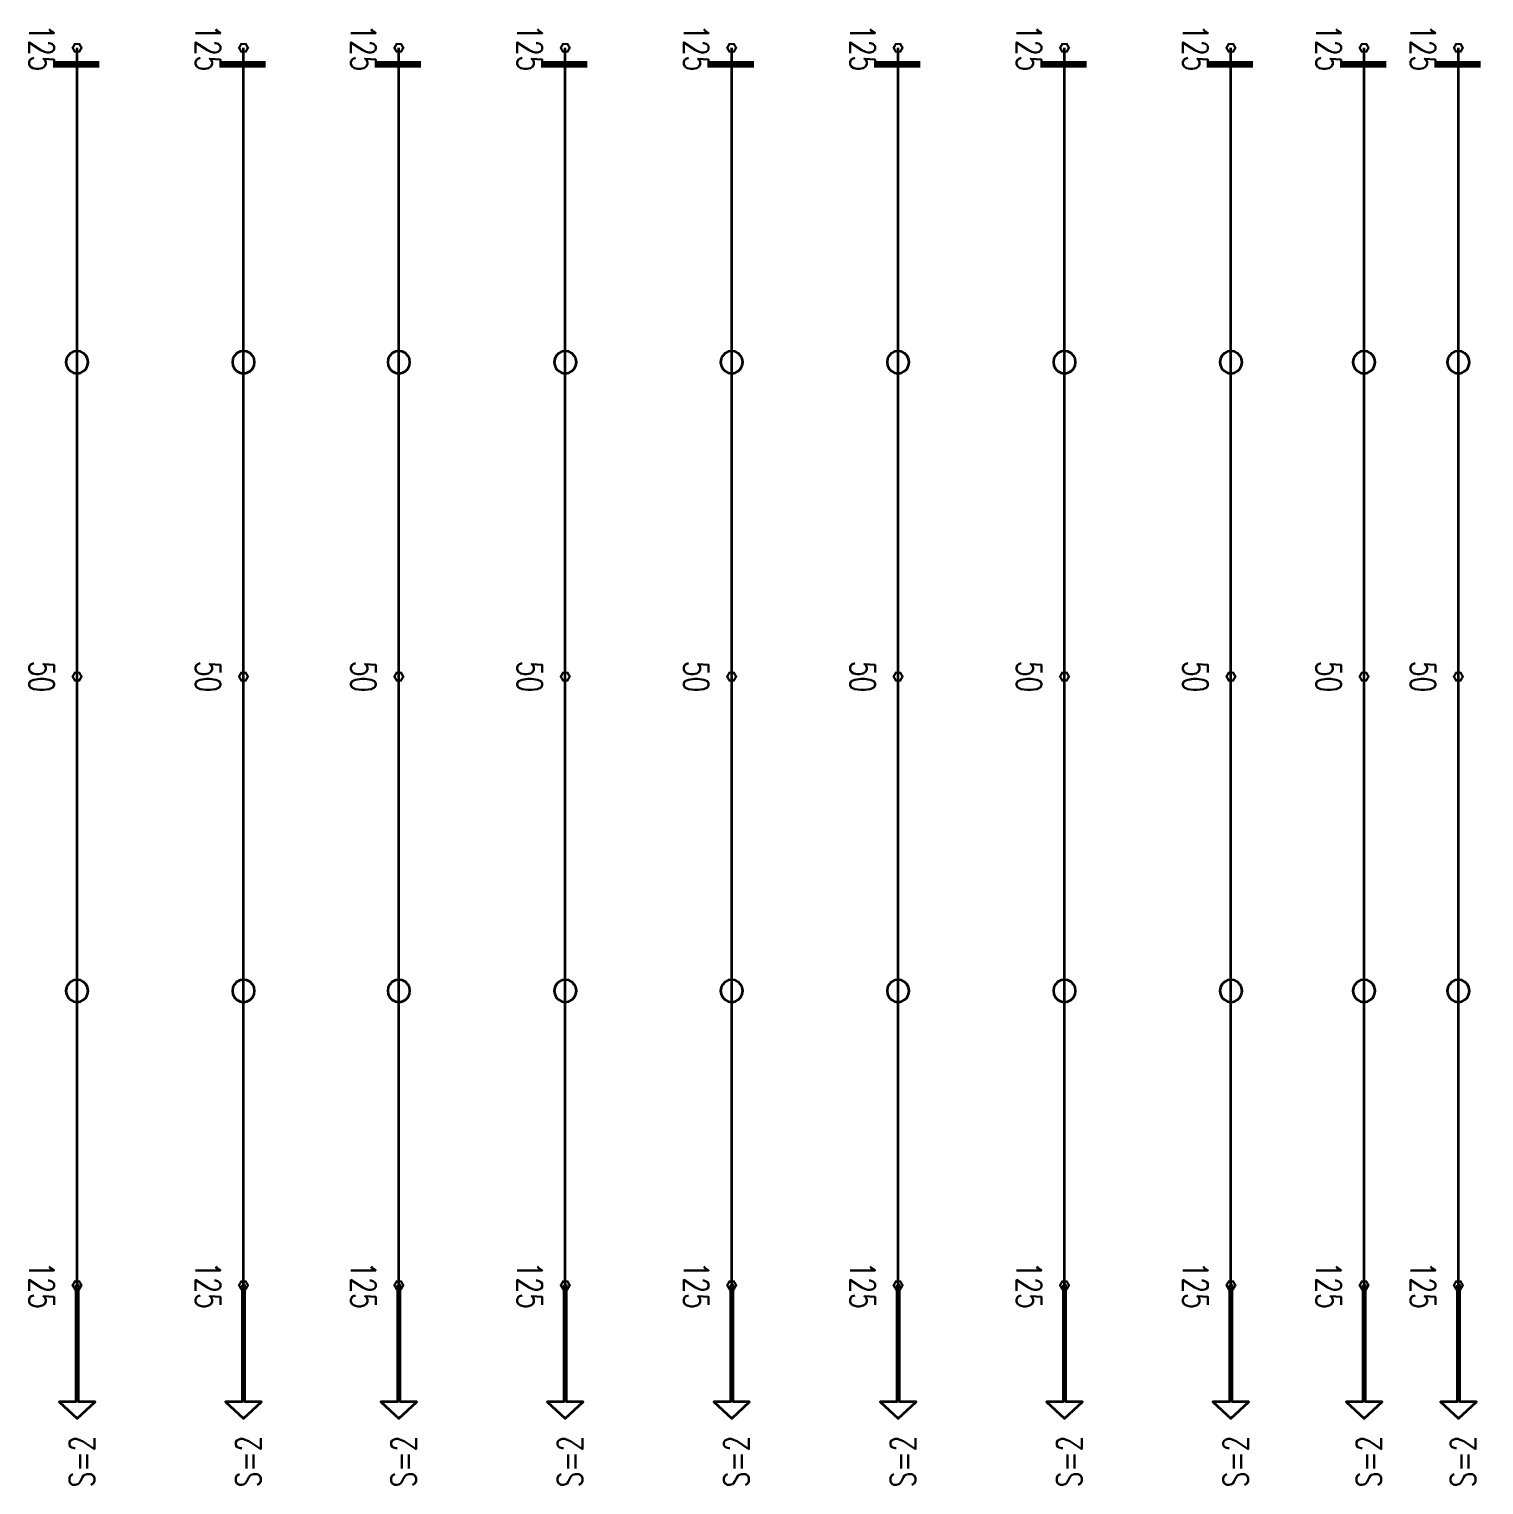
# Model space of a CAD drawing. Header units: millimetres. Extents: x 130400 to 587758, y -25561 to 40710.
# Drawn here: x 521368 to 534480, y 6652 to 19769 of the extents above; entities that cross this region are included whole.
import ezdxf

# ---------------------------------------------------------------- set-up
doc = ezdxf.new("R2010")
doc.units = ezdxf.units.MM
doc.layers.add('Current plane_Column', color=7, linetype='Continuous', true_color=0x4b00ff)
doc.layers.add('NDC_S-TENDON', color=6, linetype='Continuous', lineweight=35)
doc.layers.add('NDC_S_ANNO', color=7, linetype='Continuous', lineweight=20)
doc.styles.add('NDC_ANNO', font='', dxfattribs={"width": 0.8})
doc.styles.get('NDC_ANNO').set_extended_font_data('Dotum')

# ---------------------------------------------------------------- blocks, each defined once
blk = doc.blocks.new('HTB TDY')
at = {"layer": 'NDC_S-TENDON', "linetype": 'Continuous'}
for points, elevation in [([(13090, 10100, 20, 20, 0), (13070, 10135, 20, 20, 0), (13030, 10135, 20, 20, 0), (13010, 10100, 20, 20, 0), (13030, 10065, 20, 20, 0), (13070, 10065, 20, 20, 0)], 3575), ([(13090, 10100, 20, 20, 0), (13070, 10135, 20, 20, 0), (13030, 10135, 20, 20, 0), (13010, 10100, 20, 20, 0), (13030, 10065, 20, 20, 0), (13070, 10065, 20, 20, 0)], 3575), ([(14590, 10100, 20, 20, 0), (14570, 10135, 20, 20, 0), (14530, 10135, 20, 20, 0), (14510, 10100, 20, 20, 0), (14530, 10065, 20, 20, 0), (14570, 10065, 20, 20, 0)], 3587), ([(14590, 10100, 20, 20, 0), (14570, 10135, 20, 20, 0), (14530, 10135, 20, 20, 0), (14510, 10100, 20, 20, 0), (14530, 10065, 20, 20, 0), (14570, 10065, 20, 20, 0)], 3587), ([(15990, 10100, 20, 20, 0), (15970, 10135, 20, 20, 0), (15930, 10135, 20, 20, 0), (15910, 10100, 20, 20, 0), (15930, 10065, 20, 20, 0), (15970, 10065, 20, 20, 0)], 3584), ([(15990, 10100, 20, 20, 0), (15970, 10135, 20, 20, 0), (15930, 10135, 20, 20, 0), (15910, 10100, 20, 20, 0), (15930, 10065, 20, 20, 0), (15970, 10065, 20, 20, 0)], 3584), ([(17490, 10100, 20, 20, 0), (17470, 10135, 20, 20, 0), (17430, 10135, 20, 20, 0), (17410, 10100, 20, 20, 0), (17430, 10065, 20, 20, 0), (17470, 10065, 20, 20, 0)], 3575), ([(17490, 10100, 20, 20, 0), (17470, 10135, 20, 20, 0), (17430, 10135, 20, 20, 0), (17410, 10100, 20, 20, 0), (17430, 10065, 20, 20, 0), (17470, 10065, 20, 20, 0)], 3575), ([(18990, 10100, 20, 20, 0), (18970, 10135, 20, 20, 0), (18930, 10135, 20, 20, 0), (18910, 10100, 20, 20, 0), (18930, 10065, 20, 20, 0), (18970, 10065, 20, 20, 0)], 3575), ([(18990, 10100, 20, 20, 0), (18970, 10135, 20, 20, 0), (18930, 10135, 20, 20, 0), (18910, 10100, 20, 20, 0), (18930, 10065, 20, 20, 0), (18970, 10065, 20, 20, 0)], 3575), ([(20490, 10100, 20, 20, 0), (20470, 10135, 20, 20, 0), (20430, 10135, 20, 20, 0), (20410, 10100, 20, 20, 0), (20430, 10065, 20, 20, 0), (20470, 10065, 20, 20, 0)], 3575), ([(20490, 10100, 20, 20, 0), (20470, 10135, 20, 20, 0), (20430, 10135, 20, 20, 0), (20410, 10100, 20, 20, 0), (20430, 10065, 20, 20, 0), (20470, 10065, 20, 20, 0)], 3575), ([(21990, 10100, 20, 20, 0), (21970, 10135, 20, 20, 0), (21930, 10135, 20, 20, 0), (21910, 10100, 20, 20, 0), (21930, 10065, 20, 20, 0), (21970, 10065, 20, 20, 0)], 3575), ([(21990, 10100, 20, 20, 0), (21970, 10135, 20, 20, 0), (21930, 10135, 20, 20, 0), (21910, 10100, 20, 20, 0), (21930, 10065, 20, 20, 0), (21970, 10065, 20, 20, 0)], 3575), ([(23490, 10100, 20, 20, 0), (23470, 10135, 20, 20, 0), (23430, 10135, 20, 20, 0), (23410, 10100, 20, 20, 0), (23430, 10065, 20, 20, 0), (23470, 10065, 20, 20, 0)], 3575), ([(23490, 10100, 20, 20, 0), (23470, 10135, 20, 20, 0), (23430, 10135, 20, 20, 0), (23410, 10100, 20, 20, 0), (23430, 10065, 20, 20, 0), (23470, 10065, 20, 20, 0)], 3575), ([(24690, 10100, 20, 20, 0), (24670, 10135, 20, 20, 0), (24630, 10135, 20, 20, 0), (24610, 10100, 20, 20, 0), (24630, 10065, 20, 20, 0), (24670, 10065, 20, 20, 0)], 3575), ([(24690, 10100, 20, 20, 0), (24670, 10135, 20, 20, 0), (24630, 10135, 20, 20, 0), (24610, 10100, 20, 20, 0), (24630, 10065, 20, 20, 0), (24670, 10065, 20, 20, 0)], 3575), ([(25540, 10100, 20, 20, 0), (25520, 10135, 20, 20, 0), (25480, 10135, 20, 20, 0), (25460, 10100, 20, 20, 0), (25480, 10065, 20, 20, 0), (25520, 10065, 20, 20, 0)], 8), ([(25540, 10100, 20, 20, 0), (25520, 10135, 20, 20, 0), (25480, 10135, 20, 20, 0), (25460, 10100, 20, 20, 0), (25480, 10065, 20, 20, 0), (25520, 10065, 20, 20, 0)], 8), ([(13090, 4435, 20, 20, 0), (13070, 4470, 20, 20, 0), (13030, 4470, 20, 20, 0), (13010, 4435, 20, 20, 0), (13030, 4400, 20, 20, 0), (13070, 4400, 20, 20, 0)], 3500), ([(13090, 4435, 20, 20, 0), (13070, 4470, 20, 20, 0), (13030, 4470, 20, 20, 0), (13010, 4435, 20, 20, 0), (13030, 4400, 20, 20, 0), (13070, 4400, 20, 20, 0)], 3500), ([(14590, 4435, 20, 20, 0), (14570, 4470, 20, 20, 0), (14530, 4470, 20, 20, 0), (14510, 4435, 20, 20, 0), (14530, 4400, 20, 20, 0), (14570, 4400, 20, 20, 0)], 3512), ([(14590, 4435, 20, 20, 0), (14570, 4470, 20, 20, 0), (14530, 4470, 20, 20, 0), (14510, 4435, 20, 20, 0), (14530, 4400, 20, 20, 0), (14570, 4400, 20, 20, 0)], 3512), ([(15990, 4435, 20, 20, 0), (15970, 4470, 20, 20, 0), (15930, 4470, 20, 20, 0), (15910, 4435, 20, 20, 0), (15930, 4400, 20, 20, 0), (15970, 4400, 20, 20, 0)], 3509), ([(15990, 4435, 20, 20, 0), (15970, 4470, 20, 20, 0), (15930, 4470, 20, 20, 0), (15910, 4435, 20, 20, 0), (15930, 4400, 20, 20, 0), (15970, 4400, 20, 20, 0)], 3509), ([(17490, 4435, 20, 20, 0), (17470, 4470, 20, 20, 0), (17430, 4470, 20, 20, 0), (17410, 4435, 20, 20, 0), (17430, 4400, 20, 20, 0), (17470, 4400, 20, 20, 0)], 3500), ([(17490, 4435, 20, 20, 0), (17470, 4470, 20, 20, 0), (17430, 4470, 20, 20, 0), (17410, 4435, 20, 20, 0), (17430, 4400, 20, 20, 0), (17470, 4400, 20, 20, 0)], 3500), ([(18990, 4435, 20, 20, 0), (18970, 4470, 20, 20, 0), (18930, 4470, 20, 20, 0), (18910, 4435, 20, 20, 0), (18930, 4400, 20, 20, 0), (18970, 4400, 20, 20, 0)], 3500), ([(18990, 4435, 20, 20, 0), (18970, 4470, 20, 20, 0), (18930, 4470, 20, 20, 0), (18910, 4435, 20, 20, 0), (18930, 4400, 20, 20, 0), (18970, 4400, 20, 20, 0)], 3500), ([(20490, 4435, 20, 20, 0), (20470, 4470, 20, 20, 0), (20430, 4470, 20, 20, 0), (20410, 4435, 20, 20, 0), (20430, 4400, 20, 20, 0), (20470, 4400, 20, 20, 0)], 3500), ([(20490, 4435, 20, 20, 0), (20470, 4470, 20, 20, 0), (20430, 4470, 20, 20, 0), (20410, 4435, 20, 20, 0), (20430, 4400, 20, 20, 0), (20470, 4400, 20, 20, 0)], 3500), ([(21990, 4435, 20, 20, 0), (21970, 4470, 20, 20, 0), (21930, 4470, 20, 20, 0), (21910, 4435, 20, 20, 0), (21930, 4400, 20, 20, 0), (21970, 4400, 20, 20, 0)], 3500), ([(21990, 4435, 20, 20, 0), (21970, 4470, 20, 20, 0), (21930, 4470, 20, 20, 0), (21910, 4435, 20, 20, 0), (21930, 4400, 20, 20, 0), (21970, 4400, 20, 20, 0)], 3500), ([(23490, 4435, 20, 20, 0), (23470, 4470, 20, 20, 0), (23430, 4470, 20, 20, 0), (23410, 4435, 20, 20, 0), (23430, 4400, 20, 20, 0), (23470, 4400, 20, 20, 0)], 3500), ([(23490, 4435, 20, 20, 0), (23470, 4470, 20, 20, 0), (23430, 4470, 20, 20, 0), (23410, 4435, 20, 20, 0), (23430, 4400, 20, 20, 0), (23470, 4400, 20, 20, 0)], 3500), ([(24690, 4435, 20, 20, 0), (24670, 4470, 20, 20, 0), (24630, 4470, 20, 20, 0), (24610, 4435, 20, 20, 0), (24630, 4400, 20, 20, 0), (24670, 4400, 20, 20, 0)], 3500), ([(24690, 4435, 20, 20, 0), (24670, 4470, 20, 20, 0), (24630, 4470, 20, 20, 0), (24610, 4435, 20, 20, 0), (24630, 4400, 20, 20, 0), (24670, 4400, 20, 20, 0)], 3500), ([(25540, 4435, 20, 20, 0), (25520, 4470, 20, 20, 0), (25480, 4470, 20, 20, 0), (25460, 4435, 20, 20, 0), (25480, 4400, 20, 20, 0), (25520, 4400, 20, 20, 0)], -67), ([(25540, 4435, 20, 20, 0), (25520, 4470, 20, 20, 0), (25480, 4470, 20, 20, 0), (25460, 4435, 20, 20, 0), (25480, 4400, 20, 20, 0), (25520, 4400, 20, 20, 0)], -67), ([(13090, -1050, 20, 20, 0), (13070, -1015, 20, 20, 0), (13030, -1015, 20, 20, 0), (13010, -1050, 20, 20, 0), (13030, -1085, 20, 20, 0), (13070, -1085, 20, 20, 0)], 3575), ([(13090, -1050, 20, 20, 0), (13070, -1015, 20, 20, 0), (13030, -1015, 20, 20, 0), (13010, -1050, 20, 20, 0), (13030, -1085, 20, 20, 0), (13070, -1085, 20, 20, 0)], 3575), ([(14590, -1050, 20, 20, 0), (14570, -1015, 20, 20, 0), (14530, -1015, 20, 20, 0), (14510, -1050, 20, 20, 0), (14530, -1085, 20, 20, 0), (14570, -1085, 20, 20, 0)], 3587), ([(14590, -1050, 20, 20, 0), (14570, -1015, 20, 20, 0), (14530, -1015, 20, 20, 0), (14510, -1050, 20, 20, 0), (14530, -1085, 20, 20, 0), (14570, -1085, 20, 20, 0)], 3587), ([(15990, -1050, 20, 20, 0), (15970, -1015, 20, 20, 0), (15930, -1015, 20, 20, 0), (15910, -1050, 20, 20, 0), (15930, -1085, 20, 20, 0), (15970, -1085, 20, 20, 0)], 3584), ([(15990, -1050, 20, 20, 0), (15970, -1015, 20, 20, 0), (15930, -1015, 20, 20, 0), (15910, -1050, 20, 20, 0), (15930, -1085, 20, 20, 0), (15970, -1085, 20, 20, 0)], 3584), ([(17490, -1050, 20, 20, 0), (17470, -1015, 20, 20, 0), (17430, -1015, 20, 20, 0), (17410, -1050, 20, 20, 0), (17430, -1085, 20, 20, 0), (17470, -1085, 20, 20, 0)], 3575), ([(17490, -1050, 20, 20, 0), (17470, -1015, 20, 20, 0), (17430, -1015, 20, 20, 0), (17410, -1050, 20, 20, 0), (17430, -1085, 20, 20, 0), (17470, -1085, 20, 20, 0)], 3575), ([(18990, -1050, 20, 20, 0), (18970, -1015, 20, 20, 0), (18930, -1015, 20, 20, 0), (18910, -1050, 20, 20, 0), (18930, -1085, 20, 20, 0), (18970, -1085, 20, 20, 0)], 3575), ([(18990, -1050, 20, 20, 0), (18970, -1015, 20, 20, 0), (18930, -1015, 20, 20, 0), (18910, -1050, 20, 20, 0), (18930, -1085, 20, 20, 0), (18970, -1085, 20, 20, 0)], 3575), ([(20490, -1050, 20, 20, 0), (20470, -1015, 20, 20, 0), (20430, -1015, 20, 20, 0), (20410, -1050, 20, 20, 0), (20430, -1085, 20, 20, 0), (20470, -1085, 20, 20, 0)], 3575), ([(20490, -1050, 20, 20, 0), (20470, -1015, 20, 20, 0), (20430, -1015, 20, 20, 0), (20410, -1050, 20, 20, 0), (20430, -1085, 20, 20, 0), (20470, -1085, 20, 20, 0)], 3575), ([(21990, -1050, 20, 20, 0), (21970, -1015, 20, 20, 0), (21930, -1015, 20, 20, 0), (21910, -1050, 20, 20, 0), (21930, -1085, 20, 20, 0), (21970, -1085, 20, 20, 0)], 3575), ([(21990, -1050, 20, 20, 0), (21970, -1015, 20, 20, 0), (21930, -1015, 20, 20, 0), (21910, -1050, 20, 20, 0), (21930, -1085, 20, 20, 0), (21970, -1085, 20, 20, 0)], 3575), ([(23490, -1050, 20, 20, 0), (23470, -1015, 20, 20, 0), (23430, -1015, 20, 20, 0), (23410, -1050, 20, 20, 0), (23430, -1085, 20, 20, 0), (23470, -1085, 20, 20, 0)], 3575), ([(23490, -1050, 20, 20, 0), (23470, -1015, 20, 20, 0), (23430, -1015, 20, 20, 0), (23410, -1050, 20, 20, 0), (23430, -1085, 20, 20, 0), (23470, -1085, 20, 20, 0)], 3575), ([(24690, -1050, 20, 20, 0), (24670, -1015, 20, 20, 0), (24630, -1015, 20, 20, 0), (24610, -1050, 20, 20, 0), (24630, -1085, 20, 20, 0), (24670, -1085, 20, 20, 0)], 3575), ([(24690, -1050, 20, 20, 0), (24670, -1015, 20, 20, 0), (24630, -1015, 20, 20, 0), (24610, -1050, 20, 20, 0), (24630, -1085, 20, 20, 0), (24670, -1085, 20, 20, 0)], 3575), ([(25540, -1050, 20, 20, 0), (25520, -1015, 20, 20, 0), (25480, -1015, 20, 20, 0), (25460, -1050, 20, 20, 0), (25480, -1085, 20, 20, 0), (25520, -1085, 20, 20, 0)], 8), ([(25540, -1050, 20, 20, 0), (25520, -1015, 20, 20, 0), (25480, -1015, 20, 20, 0), (25460, -1050, 20, 20, 0), (25480, -1085, 20, 20, 0), (25520, -1085, 20, 20, 0)], 8)]:
    blk.add_lwpolyline(points, format="xyseb", close=True, dxfattribs=dict(at, elevation=elevation))
for points, elevation in [([(13250, 9950, 60, 60, 0), (12850, 9950, 60, 60, 0)], 3575), ([(14750, 9950, 60, 60, 0), (14350, 9950, 60, 60, 0)], 3587), ([(16150, 9950, 60, 60, 0), (15750, 9950, 60, 60, 0)], 3584), ([(17650, 9950, 60, 60, 0), (17250, 9950, 60, 60, 0)], 3575), ([(19150, 9950, 60, 60, 0), (18750, 9950, 60, 60, 0)], 3575), ([(20650, 9950, 60, 60, 0), (20250, 9950, 60, 60, 0)], 3575), ([(22150, 9950, 60, 60, 0), (21750, 9950, 60, 60, 0)], 3575), ([(23650, 9950, 60, 60, 0), (23250, 9950, 60, 60, 0)], 3575), ([(24850, 9950, 60, 60, 0), (24450, 9950, 60, 60, 0)], 3575), ([(25700, 9950, 60, 60, 0), (25300, 9950, 60, 60, 0)], 8)]:
    blk.add_lwpolyline(points, format="xyseb", dxfattribs=dict(at, elevation=elevation))
for points, elevation in [([(13050, 7167), (13081, 7172), (13109, 7187), (13131, 7209), (13145, 7237), (13150, 7267), (13145, 7298), (13131, 7326), (13109, 7348), (13081, 7363), (13050, 7367), (13019, 7363), (12991, 7348), (12969, 7326), (12955, 7298), (12950, 7267), (12955, 7237), (12969, 7209), (12991, 7187), (13019, 7172), (13050, 7167)], 3532), ([(14550, 7167), (14581, 7172), (14609, 7187), (14631, 7209), (14645, 7237), (14650, 7267), (14645, 7298), (14631, 7326), (14609, 7348), (14581, 7363), (14550, 7367), (14519, 7363), (14491, 7348), (14469, 7326), (14455, 7298), (14450, 7267), (14455, 7237), (14469, 7209), (14491, 7187), (14519, 7172), (14550, 7167)], 3545), ([(15950, 7167), (15981, 7172), (16009, 7187), (16031, 7209), (16045, 7237), (16050, 7267), (16045, 7298), (16031, 7326), (16009, 7348), (15981, 7363), (15950, 7367), (15919, 7363), (15891, 7348), (15869, 7326), (15855, 7298), (15850, 7267), (15855, 7237), (15869, 7209), (15891, 7187), (15919, 7172), (15950, 7167)], 3541), ([(17450, 7167), (17481, 7172), (17509, 7187), (17531, 7209), (17545, 7237), (17550, 7267), (17545, 7298), (17531, 7326), (17509, 7348), (17481, 7363), (17450, 7367), (17419, 7363), (17391, 7348), (17369, 7326), (17355, 7298), (17350, 7267), (17355, 7237), (17369, 7209), (17391, 7187), (17419, 7172), (17450, 7167)], 3532), ([(18950, 7167), (18981, 7172), (19009, 7187), (19031, 7209), (19045, 7237), (19050, 7267), (19045, 7298), (19031, 7326), (19009, 7348), (18981, 7363), (18950, 7367), (18919, 7363), (18891, 7348), (18869, 7326), (18855, 7298), (18850, 7267), (18855, 7237), (18869, 7209), (18891, 7187), (18919, 7172), (18950, 7167)], 3532), ([(20450, 7167), (20481, 7172), (20509, 7187), (20531, 7209), (20545, 7237), (20550, 7267), (20545, 7298), (20531, 7326), (20509, 7348), (20481, 7363), (20450, 7367), (20419, 7363), (20391, 7348), (20369, 7326), (20355, 7298), (20350, 7267), (20355, 7237), (20369, 7209), (20391, 7187), (20419, 7172), (20450, 7167)], 3532), ([(21950, 7167), (21981, 7172), (22009, 7187), (22031, 7209), (22045, 7237), (22050, 7267), (22045, 7298), (22031, 7326), (22009, 7348), (21981, 7363), (21950, 7367), (21919, 7363), (21891, 7348), (21869, 7326), (21855, 7298), (21850, 7267), (21855, 7237), (21869, 7209), (21891, 7187), (21919, 7172), (21950, 7167)], 3532), ([(23450, 7167), (23481, 7172), (23509, 7187), (23531, 7209), (23545, 7237), (23550, 7267), (23545, 7298), (23531, 7326), (23509, 7348), (23481, 7363), (23450, 7367), (23419, 7363), (23391, 7348), (23369, 7326), (23355, 7298), (23350, 7267), (23355, 7237), (23369, 7209), (23391, 7187), (23419, 7172), (23450, 7167)], 3532), ([(24650, 7167), (24681, 7172), (24709, 7187), (24731, 7209), (24745, 7237), (24750, 7267), (24745, 7298), (24731, 7326), (24709, 7348), (24681, 7363), (24650, 7367), (24619, 7363), (24591, 7348), (24569, 7326), (24555, 7298), (24550, 7267), (24555, 7237), (24569, 7209), (24591, 7187), (24619, 7172), (24650, 7167)], 3532), ([(25500, 7167), (25531, 7172), (25559, 7187), (25581, 7209), (25595, 7237), (25600, 7267), (25595, 7298), (25581, 7326), (25559, 7348), (25531, 7363), (25500, 7367), (25469, 7363), (25441, 7348), (25419, 7326), (25405, 7298), (25400, 7267), (25405, 7237), (25419, 7209), (25441, 7187), (25469, 7172), (25500, 7167)], -35), ([(13050, 1502), (13081, 1507), (13109, 1522), (13131, 1544), (13145, 1572), (13150, 1602), (13145, 1633), (13131, 1661), (13109, 1683), (13081, 1698), (13050, 1702), (13019, 1698), (12991, 1683), (12969, 1661), (12955, 1633), (12950, 1602), (12955, 1572), (12969, 1544), (12991, 1522), (13019, 1507), (13050, 1502)], 3532), ([(14550, 1502), (14581, 1507), (14609, 1522), (14631, 1544), (14645, 1572), (14650, 1602), (14645, 1633), (14631, 1661), (14609, 1683), (14581, 1698), (14550, 1702), (14519, 1698), (14491, 1683), (14469, 1661), (14455, 1633), (14450, 1602), (14455, 1572), (14469, 1544), (14491, 1522), (14519, 1507), (14550, 1502)], 3545), ([(15950, 1502), (15981, 1507), (16009, 1522), (16031, 1544), (16045, 1572), (16050, 1602), (16045, 1633), (16031, 1661), (16009, 1683), (15981, 1698), (15950, 1702), (15919, 1698), (15891, 1683), (15869, 1661), (15855, 1633), (15850, 1602), (15855, 1572), (15869, 1544), (15891, 1522), (15919, 1507), (15950, 1502)], 3541), ([(17450, 1502), (17481, 1507), (17509, 1522), (17531, 1544), (17545, 1572), (17550, 1602), (17545, 1633), (17531, 1661), (17509, 1683), (17481, 1698), (17450, 1702), (17419, 1698), (17391, 1683), (17369, 1661), (17355, 1633), (17350, 1602), (17355, 1572), (17369, 1544), (17391, 1522), (17419, 1507), (17450, 1502)], 3532), ([(18950, 1502), (18981, 1507), (19009, 1522), (19031, 1544), (19045, 1572), (19050, 1602), (19045, 1633), (19031, 1661), (19009, 1683), (18981, 1698), (18950, 1702), (18919, 1698), (18891, 1683), (18869, 1661), (18855, 1633), (18850, 1602), (18855, 1572), (18869, 1544), (18891, 1522), (18919, 1507), (18950, 1502)], 3532), ([(20450, 1502), (20481, 1507), (20509, 1522), (20531, 1544), (20545, 1572), (20550, 1602), (20545, 1633), (20531, 1661), (20509, 1683), (20481, 1698), (20450, 1702), (20419, 1698), (20391, 1683), (20369, 1661), (20355, 1633), (20350, 1602), (20355, 1572), (20369, 1544), (20391, 1522), (20419, 1507), (20450, 1502)], 3532), ([(21950, 1502), (21981, 1507), (22009, 1522), (22031, 1544), (22045, 1572), (22050, 1602), (22045, 1633), (22031, 1661), (22009, 1683), (21981, 1698), (21950, 1702), (21919, 1698), (21891, 1683), (21869, 1661), (21855, 1633), (21850, 1602), (21855, 1572), (21869, 1544), (21891, 1522), (21919, 1507), (21950, 1502)], 3532), ([(23450, 1502), (23481, 1507), (23509, 1522), (23531, 1544), (23545, 1572), (23550, 1602), (23545, 1633), (23531, 1661), (23509, 1683), (23481, 1698), (23450, 1702), (23419, 1698), (23391, 1683), (23369, 1661), (23355, 1633), (23350, 1602), (23355, 1572), (23369, 1544), (23391, 1522), (23419, 1507), (23450, 1502)], 3532), ([(24650, 1502), (24681, 1507), (24709, 1522), (24731, 1544), (24745, 1572), (24750, 1602), (24745, 1633), (24731, 1661), (24709, 1683), (24681, 1698), (24650, 1702), (24619, 1698), (24591, 1683), (24569, 1661), (24555, 1633), (24550, 1602), (24555, 1572), (24569, 1544), (24591, 1522), (24619, 1507), (24650, 1502)], 3532), ([(25500, 1502), (25531, 1507), (25559, 1522), (25581, 1544), (25595, 1572), (25600, 1602), (25595, 1633), (25581, 1661), (25559, 1683), (25531, 1698), (25500, 1702), (25469, 1698), (25441, 1683), (25419, 1661), (25405, 1633), (25400, 1602), (25405, 1572), (25419, 1544), (25441, 1522), (25469, 1507), (25500, 1502)], -35), ([(13038, -1050), (13038, -2100), (12888, -2100), (13050, -2250), (13212, -2100), (13062, -2100), (13062, -1050)], 3575), ([(14538, -1050), (14538, -2100), (14388, -2100), (14550, -2250), (14712, -2100), (14562, -2100), (14562, -1050)], 3587), ([(15938, -1050), (15938, -2100), (15788, -2100), (15950, -2250), (16112, -2100), (15962, -2100), (15962, -1050)], 3584), ([(17438, -1050), (17438, -2100), (17288, -2100), (17450, -2250), (17612, -2100), (17462, -2100), (17462, -1050)], 3575), ([(18938, -1050), (18938, -2100), (18788, -2100), (18950, -2250), (19112, -2100), (18962, -2100), (18962, -1050)], 3575), ([(20438, -1050), (20438, -2100), (20288, -2100), (20450, -2250), (20612, -2100), (20462, -2100), (20462, -1050)], 3575), ([(21938, -1050), (21938, -2100), (21788, -2100), (21950, -2250), (22112, -2100), (21962, -2100), (21962, -1050)], 3575), ([(23438, -1050), (23438, -2100), (23288, -2100), (23450, -2250), (23612, -2100), (23462, -2100), (23462, -1050)], 3575), ([(24638, -1050), (24638, -2100), (24488, -2100), (24650, -2250), (24812, -2100), (24662, -2100), (24662, -1050)], 3575), ([(25488, -1050), (25488, -2100), (25338, -2100), (25500, -2250), (25662, -2100), (25512, -2100), (25512, -1050)], 8)]:
    blk.add_lwpolyline(points, close=True, dxfattribs=dict(at, elevation=elevation))
for points in [[(13050, -1050, 0), (13050, -475, 3572), (13050, 281, 3562), (13050, 1036, 3545), (13050, 2169, 3520), (13050, 3302, 3505), (13050, 4435, 3500), (13050, 5568, 3505), (13050, 6701, 3520), (13050, 7834, 3545), (13050, 8589, 3562), (13050, 9345, 3572), (13050, 10100, 3575)], [(14550, -1050, 12), (14550, -475, 3584), (14550, 281, 3574), (14550, 1036, 3557), (14550, 2169, 3532), (14550, 3302, 3517), (14550, 4435, 3512), (14550, 5568, 3517), (14550, 6701, 3532), (14550, 7834, 3557), (14550, 8589, 3574), (14550, 9345, 3584), (14550, 10100, 3587)], [(15950, -1050, 9), (15950, -475, 3580), (15950, 281, 3570), (15950, 1036, 3554), (15950, 2169, 3529), (15950, 3302, 3514), (15950, 4435, 3509), (15950, 5568, 3514), (15950, 6701, 3529), (15950, 7834, 3554), (15950, 8589, 3570), (15950, 9345, 3580), (15950, 10100, 3584)], [(17450, -1050, 0), (17450, -475, 3572), (17450, 281, 3562), (17450, 1036, 3545), (17450, 2169, 3520), (17450, 3302, 3505), (17450, 4435, 3500), (17450, 5568, 3505), (17450, 6701, 3520), (17450, 7834, 3545), (17450, 8589, 3562), (17450, 9345, 3572), (17450, 10100, 3575)], [(18950, -1050, 0), (18950, -475, 3572), (18950, 281, 3562), (18950, 1036, 3545), (18950, 2169, 3520), (18950, 3302, 3505), (18950, 4435, 3500), (18950, 5568, 3505), (18950, 6701, 3520), (18950, 7834, 3545), (18950, 8589, 3562), (18950, 9345, 3572), (18950, 10100, 3575)], [(20450, -1050, 0), (20450, -475, 3572), (20450, 281, 3562), (20450, 1036, 3545), (20450, 2169, 3520), (20450, 3302, 3505), (20450, 4435, 3500), (20450, 5568, 3505), (20450, 6701, 3520), (20450, 7834, 3545), (20450, 8589, 3562), (20450, 9345, 3572), (20450, 10100, 3575)], [(21950, -1050, 0), (21950, -475, 3572), (21950, 281, 3562), (21950, 1036, 3545), (21950, 1886, 3525), (21950, 2735, 3511), (21950, 3585, 3503), (21950, 4435, 3500), (21950, 5285, 3503), (21950, 6134, 3511), (21950, 6984, 3525), (21950, 7834, 3545), (21950, 8589, 3562), (21950, 9345, 3572), (21950, 10100, 3575)], [(23450, -1050, 0), (23450, -475, 3572), (23450, 281, 3562), (23450, 1036, 3545), (23450, 2169, 3520), (23450, 3302, 3505), (23450, 4435, 3500), (23450, 5568, 3505), (23450, 6701, 3520), (23450, 7834, 3545), (23450, 8589, 3562), (23450, 9345, 3572), (23450, 10100, 3575)], [(24650, -1050, 0), (24650, -475, 3572), (24650, 281, 3562), (24650, 1036, 3545), (24650, 2169, 3520), (24650, 3302, 3505), (24650, 4435, 3500), (24650, 5568, 3505), (24650, 6701, 3520), (24650, 7834, 3545), (24650, 8589, 3562), (24650, 9345, 3572), (24650, 10100, 3575)], [(25500, -1050, -3567), (25500, -475, 4), (25500, 281, -6), (25500, 1036, -22), (25500, 2169, -47), (25500, 3302, -62), (25500, 4435, -67), (25500, 5568, -62), (25500, 6701, -47), (25500, 7834, -22), (25500, 8589, -6), (25500, 9345, 4), (25500, 10100, 8)]]:
    blk.add_polyline3d(points, dxfattribs=at)
at = {"layer": 'NDC_S_ANNO', "linetype": 'Continuous', "char_height": 225, "attachment_point": 5, "line_spacing_factor": 0.75, "style": 'NDC_ANNO'}
for s, insert, rotation in [('\\FSTANDARD.shx;125', (12730, 10100, 3575), 270), ('\\FSTANDARD.shx;125', (14230, 10100, 3587), 270), ('\\FSTANDARD.shx;125', (15630, 10100, 3584), 270), ('\\FSTANDARD.shx;125', (17130, 10100, 3575), 270), ('{\\Fstandard|c0;12\\Fstandard|c129;5}', (18630, 10100, 3575), 270), ('\\FSTANDARD.shx;125', (20130, 10100, 3575), 270), ('\\FSTANDARD.shx;125', (21630, 10100, 3575), 270), ('\\FSTANDARD.shx;125', (23130, 10100, 3575), 270), ('\\FSTANDARD.shx;125', (24330, 10100, 3575), 270), ('\\FSTANDARD.shx;125', (25180, 10100, 8), 270), ('\\FSTANDARD.shx;50', (12730, 4435, 3500), 270), ('\\FSTANDARD.shx;50', (14230, 4435, 3512), 270), ('\\FSTANDARD.shx;50', (15630, 4435, 3509), 270), ('\\FSTANDARD.shx;50', (17130, 4435, 3500), 270), ('\\FSTANDARD.shx;50', (18630, 4435, 3500), 270), ('\\FSTANDARD.shx;50', (20130, 4435, 3500), 270), ('\\FSTANDARD.shx;50', (21630, 4435, 3500), 270), ('\\FSTANDARD.shx;50', (23130, 4435, 3500), 270), ('\\FSTANDARD.shx;50', (24330, 4435, 3500), 270), ('\\FSTANDARD.shx;50', (25180, 4435, -67), 270), ('\\FSTANDARD.shx;125', (12730, -1050), 270), ('\\FSTANDARD.shx;125', (14230, -1050, 12), 270), ('\\FSTANDARD.shx;125', (15630, -1050, 9), 270), ('\\FSTANDARD.shx;125', (17130, -1050), 270), ('\\FSTANDARD.shx;125', (18630, -1050), 270), ('\\FSTANDARD.shx;125', (20130, -1050), 270), ('\\FSTANDARD.shx;125', (21630, -1050), 270), ('\\FSTANDARD.shx;125', (23130, -1050), 270), ('\\FSTANDARD.shx;125', (24330, -1050), 270), ('\\FSTANDARD.shx;125', (25180, -1050, -3567), 270), ('\\FSTANDARD.shx;S=2', (13093, -2638, 125), 90), ('\\FSTANDARD.shx;S=2', (14593, -2638, 137), 90), ('\\FSTANDARD.shx;S=2', (15993, -2638, 134), 90), ('\\FSTANDARD.shx;S=2', (17493, -2638, 125), 90), ('\\FSTANDARD.shx;S=2', (18993, -2638, 125), 90), ('\\FSTANDARD.shx;S=2', (20493, -2638, 125), 90), ('\\FSTANDARD.shx;S=2', (21993, -2638, 125), 90), ('\\FSTANDARD.shx;S=2', (23493, -2638, 125), 90), ('\\FSTANDARD.shx;S=2', (24693, -2638, 125), 90), ('\\FSTANDARD.shx;S=2', (25543, -2638, -3442), 90)]:
    blk.add_mtext(s, dxfattribs=dict(at, insert=insert, rotation=rotation))

msp = doc.modelspace()

# ---------------------------------------------------------------- block references
at = {"layer": 'Current plane_Column'}
msp.add_blockref('HTB TDY', (508750, 9500), dxfattribs=at)

doc.saveas('drawing.dxf')
